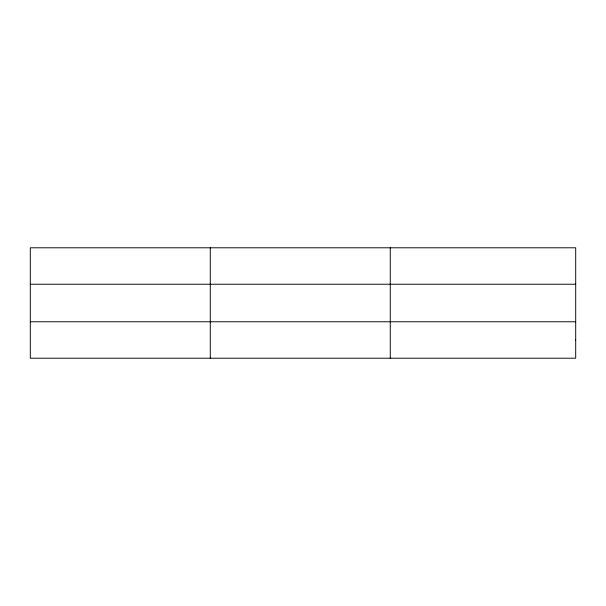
<?xml version="1.0" encoding="UTF-8"?>
<svg xmlns="http://www.w3.org/2000/svg" width="606" height="606" viewBox="0 0 606 606"><rect width="100%" height="100%" fill="white"/><g stroke="black" fill="none" stroke-linecap="round" stroke-linejoin="round"><path stroke-width="0.91" d="M210.282 247.793L210.282 358.207M390.264 247.793L390.264 358.207M30.3 284.229L575.7 284.229M30.3 321.771L575.7 321.771M575.7 339.989L575.7 358.207L30.3 358.207L30.3 247.793L575.7 247.793L575.7 339.989"/></g></svg>
